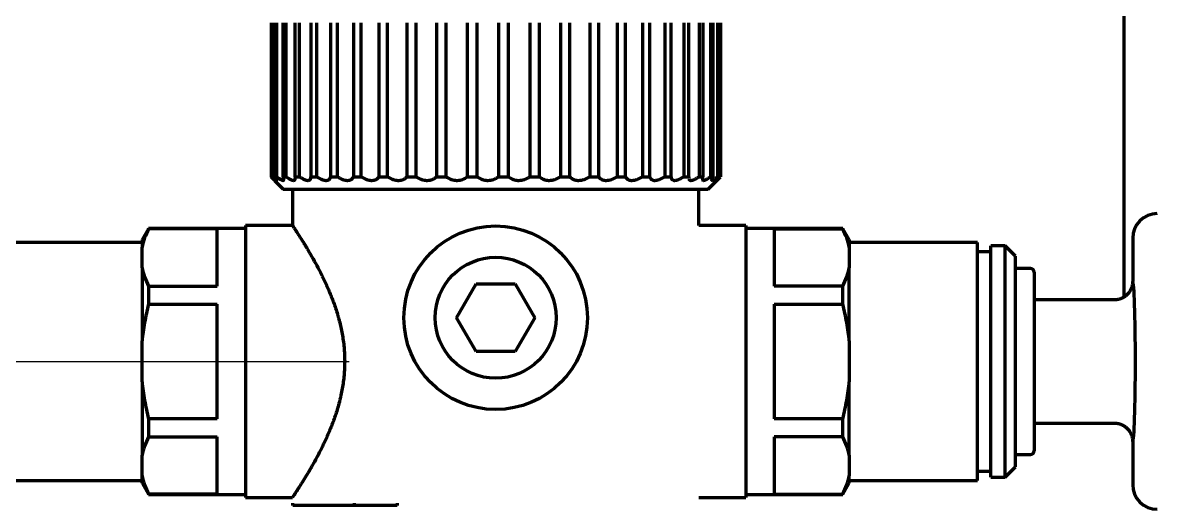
# Model space of a CAD drawing. Header units: inches. Extents: x -2898 to 7248, y 606 to 5598.
# Drawn here: x 6953.4 to 7045.5, y 2321.8 to 2361.3 of the extents above; entities that cross this region are included whole.
import ezdxf

# ---------------------------------------------------------------- set-up
doc = ezdxf.new("R2010")
doc.units = ezdxf.units.IN

# ---------------------------------------------------------------- blocks, each defined once
blk = doc.blocks.new('A$C773D0E90')
at = {"color": 4}
blk.add_line((-50, 0), (50, 0), dxfattribs=at)

msp = doc.modelspace()

# ---------------------------------------------------------------- linework, layer by layer
at = {"linetype": 'Continuous', "lineweight": 70}
for p, q in [((7042.771, 2339.076), (7042.771, 2410.043)), ((6973.542, 2361.343), (6973.542, 2348.843)), ((6973.598, 2348.843), (6973.598, 2361.343)), ((6973.84, 2361.343), (6973.84, 2348.843)), ((6974.007, 2348.843), (6974.007, 2361.343)), ((6974.488, 2361.343), (6974.488, 2348.843)), ((6974.763, 2348.843), (6974.763, 2361.343)), ((6975.472, 2361.343), (6975.472, 2348.843)), ((6975.85, 2348.843), (6975.85, 2361.343)), ((6976.773, 2361.343), (6976.773, 2348.843)), ((6977.246, 2348.843), (6977.246, 2361.343)), ((6978.367, 2361.343), (6978.367, 2348.843)), ((6978.925, 2348.843), (6978.925, 2361.343)), ((6980.221, 2361.343), (6980.221, 2348.843)), ((6980.855, 2348.843), (6980.855, 2361.343)), ((6982.3, 2361.343), (6982.3, 2348.843)), ((6982.996, 2348.843), (6982.996, 2361.343)), ((6984.563, 2361.343), (6984.563, 2348.843)), ((6985.309, 2348.843), (6985.309, 2361.343)), ((6986.966, 2361.343), (6986.966, 2348.843)), ((6987.747, 2348.843), (6987.747, 2361.343)), ((6989.464, 2361.343), (6989.464, 2348.843)), ((6990.264, 2348.843), (6990.264, 2361.343)), ((6992.006, 2361.343), (6992.006, 2348.843)), ((6992.809, 2348.843), (6992.809, 2361.343)), ((6994.543, 2361.343), (6994.543, 2348.843)), ((6995.335, 2348.843), (6995.335, 2361.343)), ((6997.026, 2361.343), (6997.026, 2348.843)), ((6997.791, 2348.843), (6997.791, 2361.343)), ((6999.408, 2361.343), (6999.408, 2348.843)), ((7000.131, 2348.843), (7000.131, 2361.343)), ((7001.64, 2361.343), (7001.64, 2348.843)), ((7002.307, 2348.843), (7002.307, 2361.343)), ((7003.68, 2361.343), (7003.68, 2348.843)), ((7004.278, 2348.843), (7004.278, 2361.343)), ((7005.489, 2361.343), (7005.489, 2348.843)), ((7006.006, 2348.843), (7006.006, 2361.343)), ((7007.031, 2361.343), (7007.031, 2348.843)), ((7007.457, 2348.843), (7007.457, 2361.343)), ((7008.275, 2361.343), (7008.275, 2348.843)), ((7008.602, 2348.843), (7008.602, 2361.343)), ((7009.199, 2361.343), (7009.199, 2348.843)), ((7009.42, 2348.843), (7009.42, 2361.343)), ((7009.783, 2361.343), (7009.783, 2348.843)), ((7009.895, 2348.843), (7009.895, 2361.343)), ((7010.016, 2361.343), (7010.016, 2348.843)), ((7010.021, 2348.843), (7010.021, 2361.343)), ((6973.542, 2348.843), (6973.598, 2348.843)), ((6973.821, 2348.543), (6974.521, 2347.843)), ((6973.84, 2348.843), (6974.007, 2348.843)), ((6974.488, 2348.843), (6974.763, 2348.843)), ((6975.472, 2348.843), (6975.85, 2348.843)), ((6976.773, 2348.843), (6977.246, 2348.843)), ((6978.367, 2348.843), (6978.925, 2348.843)), ((6980.221, 2348.843), (6980.855, 2348.843)), ((6982.3, 2348.843), (6982.996, 2348.843)), ((6984.563, 2348.843), (6985.309, 2348.843)), ((6986.966, 2348.843), (6987.747, 2348.843)), ((6989.464, 2348.843), (6990.264, 2348.843)), ((6992.006, 2348.843), (6992.809, 2348.843)), ((6994.543, 2348.843), (6995.335, 2348.843)), ((6997.026, 2348.843), (6997.791, 2348.843)), ((6999.408, 2348.843), (7000.131, 2348.843)), ((7001.64, 2348.843), (7002.307, 2348.843)), ((7003.68, 2348.843), (7004.278, 2348.843)), ((7005.489, 2348.843), (7006.006, 2348.843)), ((7007.031, 2348.843), (7007.457, 2348.843)), ((7007.457, 2348.843), (7007.444, 2348.735)), ((7008.275, 2348.843), (7008.602, 2348.843)), ((7009.021, 2347.843), (7010.021, 2348.843)), ((7009.199, 2348.843), (7009.42, 2348.843)), ((7009.783, 2348.843), (7009.895, 2348.843)), ((7010.021, 2348.843), (7010.016, 2348.843)), ((6974.521, 2347.843), (7009.021, 2347.843)), ((6975.271, 2347.843), (6975.271, 2344.893)), ((7008.271, 2344.893), (7008.271, 2347.843)), ((6963.595, 2344.643), (6963.071, 2343.734)), ((6963.595, 2344.61), (6963.595, 2344.643)), ((6971.471, 2344.643), (6963.595, 2344.643)), ((6969.171, 2344.61), (6963.595, 2344.61)), ((6969.171, 2339.964), (6969.171, 2344.61)), ((6971.471, 2344.893), (6971.471, 2333.843)), ((6975.271, 2344.893), (6971.471, 2344.893)), ((7012.071, 2344.893), (7008.271, 2344.893)), ((7012.071, 2344.893), (7012.071, 2322.793)), ((7019.946, 2344.643), (7012.071, 2344.643)), ((7014.371, 2344.61), (7014.371, 2339.964)), ((7014.371, 2344.61), (7019.946, 2344.61)), ((7020.471, 2343.734), (7019.946, 2344.643)), ((7019.946, 2344.643), (7019.946, 2344.61)), ((6963.071, 2343.734), (6963.071, 2343.12)), ((7020.471, 2343.734), (7020.471, 2343.12)), ((7043.471, 2343.845), (7043.471, 2340.343)), ((6963.071, 2343.493), (6952.671, 2343.493)), ((6963.071, 2341.454), (6963.071, 2343.12)), ((7030.871, 2343.493), (7020.471, 2343.493)), ((7020.471, 2343.12), (7020.471, 2341.454)), ((7030.871, 2324.193), (7030.871, 2343.493)), ((7031.971, 2342.743), (7030.871, 2342.743)), ((7031.971, 2324.443), (7031.971, 2343.243)), ((7033.121, 2343.243), (7031.971, 2343.243)), ((7033.971, 2342.393), (7033.121, 2343.243)), ((7033.121, 2324.443), (7033.121, 2343.243)), ((7033.971, 2325.293), (7033.971, 2342.393)), ((6963.071, 2341.454), (6963.071, 2335.509)), ((7020.471, 2335.509), (7020.471, 2341.454)), ((7035.171, 2341.393), (7033.971, 2341.393)), ((7035.471, 2341.093), (7035.471, 2326.593)), ((6963.595, 2339.964), (6969.171, 2339.964)), ((6963.595, 2339.964), (6963.595, 2338.488)), ((6988.595, 2337.393), (6990.183, 2340.143)), ((6990.183, 2340.143), (6993.358, 2340.143)), ((6993.358, 2340.143), (6994.946, 2337.393)), ((7019.946, 2339.964), (7014.371, 2339.964)), ((7019.946, 2338.488), (7019.946, 2339.964)), ((6963.595, 2338.488), (6969.171, 2338.488)), ((6969.171, 2329.198), (6969.171, 2338.488)), ((7014.371, 2338.488), (7014.371, 2329.198)), ((7014.371, 2338.488), (7019.946, 2338.488)), ((7041.97, 2338.843), (7035.471, 2338.843)), ((6990.183, 2334.643), (6988.595, 2337.393)), ((6994.946, 2337.393), (6993.358, 2334.643)), ((6963.071, 2332.178), (6963.071, 2335.509)), ((7020.471, 2335.509), (7020.471, 2332.178)), ((6993.358, 2334.643), (6990.183, 2334.643)), ((6971.471, 2333.843), (6971.471, 2322.793)), ((6963.071, 2332.178), (6963.071, 2326.232)), ((7020.471, 2326.232), (7020.471, 2332.178)), ((6969.171, 2329.198), (6963.595, 2329.198)), ((6963.595, 2329.198), (6963.595, 2327.722)), ((7019.946, 2329.198), (7014.371, 2329.198)), ((7019.946, 2327.722), (7019.946, 2329.198)), ((7035.471, 2328.843), (7041.97, 2328.843)), ((6963.595, 2327.722), (6969.171, 2327.722)), ((6969.171, 2323.077), (6969.171, 2327.722)), ((7014.371, 2327.722), (7014.371, 2323.077)), ((7019.946, 2327.722), (7014.371, 2327.722)), ((7043.471, 2327.343), (7043.471, 2323.842)), ((6963.071, 2324.567), (6963.071, 2326.232)), ((7020.471, 2326.232), (7020.471, 2324.567)), ((7033.971, 2326.293), (7035.171, 2326.293)), ((7033.121, 2324.443), (7033.971, 2325.293)), ((6963.071, 2323.952), (6963.071, 2324.567)), ((7020.471, 2323.952), (7020.471, 2324.567)), ((7030.871, 2324.943), (7031.971, 2324.943)), ((7031.971, 2324.443), (7033.121, 2324.443)), ((6952.671, 2324.193), (6963.071, 2324.193)), ((6963.071, 2323.952), (6963.595, 2323.043)), ((7019.946, 2323.043), (7020.471, 2323.952)), ((7020.471, 2324.193), (7030.871, 2324.193)), ((6969.171, 2323.077), (6963.595, 2323.077)), ((6963.595, 2323.077), (6963.595, 2323.043)), ((6963.595, 2323.043), (6971.471, 2323.043)), ((6971.471, 2322.793), (6975.271, 2322.793)), ((7008.271, 2322.793), (7012.071, 2322.793)), ((7012.071, 2323.043), (7019.946, 2323.043)), ((7014.371, 2323.077), (7019.946, 2323.077)), ((7019.946, 2323.043), (7019.946, 2323.077)), ((6975.301, 2322.143), (6975.301, 2322.343)), ((6980.301, 2322.143), (6975.301, 2322.143)), ((6980.301, 2322.343), (6980.301, 2322.143)), ((6983.765, 2322.143), (6980.301, 2322.143)), ((6983.765, 2322.343), (6983.765, 2322.143))]:
    msp.add_line(p, q, dxfattribs=at)
for radius in [7.45, 4.91]:
    msp.add_circle((6991.771, 2337.393), radius, dxfattribs=at)
for centre, start, end in [((7035.171, 2341.093), 0, 90), ((7035.171, 2326.593), 270, 0)]:
    msp.add_arc(centre, 0.3, start, end, dxfattribs=at)
for centre, major_axis, ratio, start_param, end_param in [((7045.472, 2343.842), (-1.416, 1.416), 0.998783, 5.498396, 7.067974), ((7043.469, 2333.843), (0, 6.5), 0.034921, 3.149644, 6.275135), ((7045.472, 2323.845), (-1.416, -1.416), 0.998783, 5.498396, 7.067974)]:
    msp.add_ellipse(centre, major_axis=major_axis, ratio=ratio, start_param=start_param, end_param=end_param, dxfattribs=at)
for points, knots in [([(6973.821, 2348.543), (6973.821, 2348.543), (6973.814, 2348.551), (6973.794, 2348.572), (6973.786, 2348.581), (6973.772, 2348.596), (6973.766, 2348.602), (6973.755, 2348.614), (6973.749, 2348.62), (6973.718, 2348.654), (6973.689, 2348.686), (6973.646, 2348.731), (6973.637, 2348.741), (6973.619, 2348.76), (6973.592, 2348.79), (6973.562, 2348.821), (6973.542, 2348.843)], [0, 0, 0, 0, 0.249367, 0.249367, 0.374472, 0.374472, 0.437025, 0.437025, 0.499578, 0.499578, 0.749789, 0.749789, 0.812342, 0.812342, 0.874894, 1, 1, 1, 1]), ([(6973.598, 2348.843), (6973.646, 2348.8), (6973.692, 2348.759), (6973.756, 2348.705), (6973.776, 2348.688), (6973.806, 2348.664), (6973.815, 2348.656), (6973.834, 2348.641), (6973.843, 2348.634), (6973.887, 2348.601), (6973.917, 2348.58), (6973.953, 2348.558), (6973.964, 2348.553), (6973.977, 2348.547), (6973.982, 2348.546), (6973.989, 2348.544), (6973.992, 2348.543), (6974.007, 2348.543), (6974.011, 2348.55), (6974.009, 2348.568), (6974.008, 2348.572), (6974.006, 2348.581), (6974.001, 2348.596), (6973.992, 2348.614), (6973.978, 2348.64), (6973.969, 2348.655), (6973.949, 2348.687), (6973.938, 2348.705), (6973.902, 2348.759), (6973.873, 2348.8), (6973.84, 2348.843)], [0, 0, 0, 0, 0.125, 0.125, 0.1875, 0.1875, 0.21875, 0.21875, 0.25, 0.25, 0.375, 0.375, 0.4375, 0.4375, 0.46875, 0.46875, 0.5, 0.5, 0.625, 0.625, 0.65625, 0.65625, 0.6875, 0.75, 0.75, 0.8125, 0.8125, 0.875, 0.875, 1, 1, 1, 1]), ([(6974.007, 2348.843), (6974.063, 2348.8), (6974.116, 2348.759), (6974.192, 2348.705), (6974.216, 2348.688), (6974.252, 2348.664), (6974.264, 2348.656), (6974.287, 2348.641), (6974.299, 2348.634), (6974.354, 2348.601), (6974.394, 2348.58), (6974.446, 2348.558), (6974.462, 2348.553), (6974.484, 2348.547), (6974.491, 2348.546), (6974.504, 2348.544), (6974.51, 2348.543), (6974.538, 2348.543), (6974.554, 2348.55), (6974.566, 2348.568), (6974.568, 2348.572), (6974.571, 2348.581), (6974.575, 2348.596), (6974.574, 2348.614), (6974.571, 2348.64), (6974.568, 2348.655), (6974.559, 2348.687), (6974.553, 2348.705), (6974.531, 2348.759), (6974.512, 2348.8), (6974.488, 2348.843)], [0, 0, 0, 0, 0.125, 0.125, 0.1875, 0.1875, 0.21875, 0.21875, 0.25, 0.25, 0.375, 0.375, 0.4375, 0.4375, 0.46875, 0.46875, 0.5, 0.5, 0.625, 0.625, 0.65625, 0.65625, 0.6875, 0.75, 0.75, 0.8125, 0.8125, 0.875, 0.875, 1, 1, 1, 1]), ([(6974.763, 2348.843), (6974.824, 2348.8), (6974.883, 2348.759), (6974.969, 2348.705), (6974.998, 2348.688), (6975.04, 2348.664), (6975.053, 2348.656), (6975.081, 2348.641), (6975.094, 2348.634), (6975.16, 2348.601), (6975.209, 2348.58), (6975.276, 2348.558), (6975.297, 2348.553), (6975.327, 2348.547), (6975.336, 2348.546), (6975.355, 2348.544), (6975.364, 2348.543), (6975.406, 2348.543), (6975.433, 2348.55), (6975.459, 2348.568), (6975.463, 2348.572), (6975.472, 2348.581), (6975.484, 2348.596), (6975.492, 2348.614), (6975.499, 2348.64), (6975.501, 2348.655), (6975.503, 2348.687), (6975.502, 2348.705), (6975.496, 2348.759), (6975.486, 2348.8), (6975.472, 2348.843)], [0, 0, 0, 0, 0.125, 0.125, 0.1875, 0.1875, 0.21875, 0.21875, 0.25, 0.25, 0.375, 0.375, 0.4375, 0.4375, 0.46875, 0.46875, 0.5, 0.5, 0.625, 0.625, 0.65625, 0.65625, 0.6875, 0.75, 0.75, 0.8125, 0.8125, 0.875, 0.875, 1, 1, 1, 1]), ([(6975.85, 2348.843), (6975.915, 2348.8), (6975.979, 2348.759), (6976.074, 2348.705), (6976.106, 2348.688), (6976.153, 2348.664), (6976.168, 2348.656), (6976.199, 2348.641), (6976.214, 2348.634), (6976.29, 2348.601), (6976.347, 2348.58), (6976.427, 2348.558), (6976.453, 2348.553), (6976.49, 2348.547), (6976.502, 2348.546), (6976.525, 2348.544), (6976.537, 2348.543), (6976.591, 2348.543), (6976.629, 2348.55), (6976.668, 2348.568), (6976.676, 2348.572), (6976.69, 2348.581), (6976.71, 2348.596), (6976.726, 2348.614), (6976.744, 2348.64), (6976.751, 2348.655), (6976.763, 2348.687), (6976.768, 2348.705), (6976.777, 2348.759), (6976.778, 2348.8), (6976.773, 2348.843)], [0, 0, 0, 0, 0.125, 0.125, 0.1875, 0.1875, 0.21875, 0.21875, 0.25, 0.25, 0.375, 0.375, 0.4375, 0.4375, 0.46875, 0.46875, 0.5, 0.5, 0.625, 0.625, 0.65625, 0.65625, 0.6875, 0.75, 0.75, 0.8125, 0.8125, 0.875, 0.875, 1, 1, 1, 1]), ([(6977.246, 2348.843), (6977.314, 2348.8), (6977.383, 2348.759), (6977.485, 2348.705), (6977.519, 2348.688), (6977.57, 2348.664), (6977.587, 2348.656), (6977.62, 2348.641), (6977.637, 2348.634), (6977.72, 2348.601), (6977.785, 2348.58), (6977.876, 2348.558), (6977.906, 2348.553), (6977.95, 2348.547), (6977.965, 2348.546), (6977.992, 2348.544), (6978.006, 2348.543), (6978.072, 2348.543), (6978.12, 2348.55), (6978.172, 2348.568), (6978.182, 2348.572), (6978.201, 2348.581), (6978.229, 2348.596), (6978.252, 2348.614), (6978.281, 2348.64), (6978.294, 2348.655), (6978.316, 2348.687), (6978.326, 2348.705), (6978.35, 2348.759), (6978.361, 2348.8), (6978.367, 2348.843)], [0, 0, 0, 0, 0.125, 0.125, 0.1875, 0.1875, 0.21875, 0.21875, 0.25, 0.25, 0.375, 0.375, 0.4375, 0.4375, 0.46875, 0.46875, 0.5, 0.5, 0.625, 0.625, 0.65625, 0.65625, 0.6875, 0.75, 0.75, 0.8125, 0.8125, 0.875, 0.875, 1, 1, 1, 1]), ([(6978.925, 2348.843), (6978.995, 2348.8), (6979.066, 2348.759), (6979.173, 2348.705), (6979.209, 2348.688), (6979.263, 2348.664), (6979.281, 2348.656), (6979.317, 2348.641), (6979.335, 2348.634), (6979.425, 2348.601), (6979.495, 2348.58), (6979.597, 2348.558), (6979.63, 2348.553), (6979.68, 2348.547), (6979.696, 2348.546), (6979.728, 2348.544), (6979.743, 2348.543), (6979.82, 2348.543), (6979.876, 2348.55), (6979.94, 2348.568), (6979.952, 2348.572), (6979.976, 2348.581), (6980.011, 2348.596), (6980.042, 2348.614), (6980.081, 2348.64), (6980.099, 2348.655), (6980.131, 2348.687), (6980.146, 2348.705), (6980.185, 2348.759), (6980.205, 2348.8), (6980.221, 2348.843)], [0, 0, 0, 0, 0.125, 0.125, 0.1875, 0.1875, 0.21875, 0.21875, 0.25, 0.25, 0.375, 0.375, 0.4375, 0.4375, 0.46875, 0.46875, 0.5, 0.5, 0.625, 0.625, 0.65625, 0.65625, 0.6875, 0.75, 0.75, 0.8125, 0.8125, 0.875, 0.875, 1, 1, 1, 1]), ([(6980.855, 2348.843), (6980.925, 2348.8), (6980.997, 2348.759), (6981.107, 2348.705), (6981.144, 2348.688), (6981.2, 2348.664), (6981.219, 2348.656), (6981.256, 2348.641), (6981.275, 2348.634), (6981.369, 2348.601), (6981.444, 2348.58), (6981.554, 2348.558), (6981.59, 2348.553), (6981.644, 2348.547), (6981.662, 2348.546), (6981.698, 2348.544), (6981.715, 2348.543), (6981.8, 2348.543), (6981.864, 2348.55), (6981.939, 2348.568), (6981.953, 2348.572), (6981.981, 2348.581), (6982.023, 2348.596), (6982.061, 2348.614), (6982.108, 2348.64), (6982.13, 2348.655), (6982.172, 2348.687), (6982.192, 2348.705), (6982.245, 2348.759), (6982.275, 2348.8), (6982.3, 2348.843)], [0, 0, 0, 0, 0.125, 0.125, 0.1875, 0.1875, 0.21875, 0.21875, 0.25, 0.25, 0.375, 0.375, 0.4375, 0.4375, 0.46875, 0.46875, 0.5, 0.5, 0.625, 0.625, 0.65625, 0.65625, 0.6875, 0.75, 0.75, 0.8125, 0.8125, 0.875, 0.875, 1, 1, 1, 1]), ([(6982.996, 2348.843), (6983.066, 2348.8), (6983.137, 2348.759), (6983.248, 2348.705), (6983.285, 2348.688), (6983.342, 2348.664), (6983.362, 2348.656), (6983.4, 2348.641), (6983.42, 2348.634), (6983.516, 2348.601), (6983.594, 2348.58), (6983.71, 2348.558), (6983.748, 2348.553), (6983.806, 2348.547), (6983.826, 2348.546), (6983.863, 2348.544), (6983.882, 2348.543), (6983.975, 2348.543), (6984.045, 2348.55), (6984.128, 2348.568), (6984.145, 2348.572), (6984.177, 2348.581), (6984.224, 2348.596), (6984.268, 2348.614), (6984.323, 2348.64), (6984.35, 2348.655), (6984.4, 2348.687), (6984.424, 2348.705), (6984.491, 2348.759), (6984.529, 2348.8), (6984.563, 2348.843)], [0, 0, 0, 0, 0.125, 0.125, 0.1875, 0.1875, 0.21875, 0.21875, 0.25, 0.25, 0.375, 0.375, 0.4375, 0.4375, 0.46875, 0.46875, 0.5, 0.5, 0.625, 0.625, 0.65625, 0.65625, 0.6875, 0.75, 0.75, 0.8125, 0.8125, 0.875, 0.875, 1, 1, 1, 1]), ([(6985.309, 2348.843), (6985.376, 2348.8), (6985.446, 2348.759), (6985.555, 2348.705), (6985.592, 2348.688), (6985.649, 2348.664), (6985.668, 2348.656), (6985.707, 2348.641), (6985.727, 2348.634), (6985.824, 2348.601), (6985.903, 2348.58), (6986.023, 2348.558), (6986.063, 2348.553), (6986.123, 2348.547), (6986.143, 2348.546), (6986.183, 2348.544), (6986.203, 2348.543), (6986.301, 2348.543), (6986.376, 2348.55), (6986.467, 2348.568), (6986.485, 2348.572), (6986.52, 2348.581), (6986.572, 2348.596), (6986.621, 2348.614), (6986.684, 2348.64), (6986.714, 2348.655), (6986.772, 2348.687), (6986.799, 2348.705), (6986.878, 2348.759), (6986.924, 2348.8), (6986.966, 2348.843)], [0, 0, 0, 0, 0.125, 0.125, 0.1875, 0.1875, 0.21875, 0.21875, 0.25, 0.25, 0.375, 0.375, 0.4375, 0.4375, 0.46875, 0.46875, 0.5, 0.5, 0.625, 0.625, 0.65625, 0.65625, 0.6875, 0.75, 0.75, 0.8125, 0.8125, 0.875, 0.875, 1, 1, 1, 1]), ([(6987.747, 2348.843), (6987.811, 2348.8), (6987.877, 2348.759), (6987.983, 2348.705), (6988.019, 2348.688), (6988.075, 2348.664), (6988.094, 2348.656), (6988.132, 2348.641), (6988.151, 2348.634), (6988.248, 2348.601), (6988.326, 2348.58), (6988.447, 2348.558), (6988.488, 2348.553), (6988.55, 2348.547), (6988.571, 2348.546), (6988.612, 2348.544), (6988.632, 2348.543), (6988.733, 2348.543), (6988.812, 2348.55), (6988.909, 2348.568), (6988.928, 2348.572), (6988.966, 2348.581), (6989.021, 2348.596), (6989.074, 2348.614), (6989.143, 2348.64), (6989.176, 2348.655), (6989.241, 2348.687), (6989.272, 2348.705), (6989.36, 2348.759), (6989.414, 2348.8), (6989.464, 2348.843)], [0, 0, 0, 0, 0.125, 0.125, 0.1875, 0.1875, 0.21875, 0.21875, 0.25, 0.25, 0.375, 0.375, 0.4375, 0.4375, 0.46875, 0.46875, 0.5, 0.5, 0.625, 0.625, 0.65625, 0.65625, 0.6875, 0.75, 0.75, 0.8125, 0.8125, 0.875, 0.875, 1, 1, 1, 1]), ([(6990.264, 2348.843), (6990.322, 2348.8), (6990.385, 2348.759), (6990.485, 2348.705), (6990.519, 2348.688), (6990.573, 2348.664), (6990.591, 2348.656), (6990.627, 2348.641), (6990.646, 2348.634), (6990.74, 2348.601), (6990.817, 2348.58), (6990.937, 2348.558), (6990.977, 2348.553), (6991.04, 2348.547), (6991.06, 2348.546), (6991.102, 2348.544), (6991.122, 2348.543), (6991.225, 2348.543), (6991.306, 2348.55), (6991.407, 2348.568), (6991.427, 2348.572), (6991.466, 2348.581), (6991.524, 2348.596), (6991.58, 2348.614), (6991.654, 2348.64), (6991.689, 2348.655), (6991.759, 2348.687), (6991.792, 2348.705), (6991.889, 2348.759), (6991.949, 2348.8), (6992.006, 2348.843)], [0, 0, 0, 0, 0.125, 0.125, 0.1875, 0.1875, 0.21875, 0.21875, 0.25, 0.25, 0.375, 0.375, 0.4375, 0.4375, 0.46875, 0.46875, 0.5, 0.5, 0.625, 0.625, 0.65625, 0.65625, 0.6875, 0.75, 0.75, 0.8125, 0.8125, 0.875, 0.875, 1, 1, 1, 1]), ([(6992.809, 2348.843), (6992.862, 2348.8), (6992.919, 2348.759), (6993.012, 2348.705), (6993.044, 2348.688), (6993.094, 2348.664), (6993.111, 2348.656), (6993.145, 2348.641), (6993.163, 2348.634), (6993.252, 2348.601), (6993.326, 2348.58), (6993.442, 2348.558), (6993.482, 2348.553), (6993.543, 2348.547), (6993.564, 2348.546), (6993.605, 2348.544), (6993.625, 2348.543), (6993.727, 2348.543), (6993.809, 2348.55), (6993.911, 2348.568), (6993.932, 2348.572), (6993.972, 2348.581), (6994.032, 2348.596), (6994.09, 2348.614), (6994.166, 2348.64), (6994.204, 2348.655), (6994.277, 2348.687), (6994.313, 2348.705), (6994.416, 2348.759), (6994.481, 2348.8), (6994.543, 2348.843)], [0, 0, 0, 0, 0.125, 0.125, 0.1875, 0.1875, 0.21875, 0.21875, 0.25, 0.25, 0.375, 0.375, 0.4375, 0.4375, 0.46875, 0.46875, 0.5, 0.5, 0.625, 0.625, 0.65625, 0.65625, 0.6875, 0.75, 0.75, 0.8125, 0.8125, 0.875, 0.875, 1, 1, 1, 1]), ([(6995.335, 2348.843), (6995.381, 2348.8), (6995.431, 2348.759), (6995.514, 2348.705), (6995.543, 2348.688), (6995.589, 2348.664), (6995.605, 2348.656), (6995.636, 2348.641), (6995.653, 2348.634), (6995.735, 2348.601), (6995.805, 2348.58), (6995.916, 2348.558), (6995.954, 2348.553), (6996.012, 2348.547), (6996.032, 2348.546), (6996.072, 2348.544), (6996.092, 2348.543), (6996.192, 2348.543), (6996.272, 2348.55), (6996.374, 2348.568), (6996.395, 2348.572), (6996.435, 2348.581), (6996.496, 2348.596), (6996.555, 2348.614), (6996.632, 2348.64), (6996.671, 2348.655), (6996.747, 2348.687), (6996.784, 2348.705), (6996.892, 2348.759), (6996.961, 2348.8), (6997.026, 2348.843)], [0, 0, 0, 0, 0.125, 0.125, 0.1875, 0.1875, 0.21875, 0.21875, 0.25, 0.25, 0.375, 0.375, 0.4375, 0.4375, 0.46875, 0.46875, 0.5, 0.5, 0.625, 0.625, 0.65625, 0.65625, 0.6875, 0.75, 0.75, 0.8125, 0.8125, 0.875, 0.875, 1, 1, 1, 1]), ([(6997.791, 2348.843), (6997.829, 2348.8), (6997.872, 2348.759), (6997.944, 2348.705), (6997.97, 2348.688), (6998.01, 2348.664), (6998.024, 2348.656), (6998.052, 2348.641), (6998.067, 2348.634), (6998.141, 2348.601), (6998.205, 2348.58), (6998.308, 2348.558), (6998.344, 2348.553), (6998.399, 2348.547), (6998.418, 2348.546), (6998.456, 2348.544), (6998.475, 2348.543), (6998.57, 2348.543), (6998.648, 2348.55), (6998.748, 2348.568), (6998.768, 2348.572), (6998.808, 2348.581), (6998.867, 2348.596), (6998.926, 2348.614), (6999.004, 2348.64), (6999.043, 2348.655), (6999.119, 2348.687), (6999.157, 2348.705), (6999.268, 2348.759), (6999.339, 2348.8), (6999.408, 2348.843)], [0, 0, 0, 0, 0.125, 0.125, 0.1875, 0.1875, 0.21875, 0.21875, 0.25, 0.25, 0.375, 0.375, 0.4375, 0.4375, 0.46875, 0.46875, 0.5, 0.5, 0.625, 0.625, 0.65625, 0.65625, 0.6875, 0.75, 0.75, 0.8125, 0.8125, 0.875, 0.875, 1, 1, 1, 1]), ([(7000.131, 2348.843), (7000.16, 2348.8), (7000.194, 2348.759), (7000.254, 2348.705), (7000.275, 2348.688), (7000.31, 2348.664), (7000.321, 2348.656), (7000.346, 2348.641), (7000.359, 2348.634), (7000.423, 2348.601), (7000.48, 2348.58), (7000.573, 2348.558), (7000.606, 2348.553), (7000.657, 2348.547), (7000.674, 2348.546), (7000.709, 2348.544), (7000.727, 2348.543), (7000.816, 2348.543), (7000.89, 2348.55), (7000.985, 2348.568), (7001.005, 2348.572), (7001.043, 2348.581), (7001.101, 2348.596), (7001.158, 2348.614), (7001.235, 2348.64), (7001.273, 2348.655), (7001.349, 2348.687), (7001.387, 2348.705), (7001.498, 2348.759), (7001.57, 2348.8), (7001.64, 2348.843)], [0, 0, 0, 0, 0.125, 0.125, 0.1875, 0.1875, 0.21875, 0.21875, 0.25, 0.25, 0.375, 0.375, 0.4375, 0.4375, 0.46875, 0.46875, 0.5, 0.5, 0.625, 0.625, 0.65625, 0.65625, 0.6875, 0.75, 0.75, 0.8125, 0.8125, 0.875, 0.875, 1, 1, 1, 1]), ([(7002.307, 2348.843), (7002.327, 2348.8), (7002.352, 2348.759), (7002.398, 2348.705), (7002.415, 2348.688), (7002.443, 2348.664), (7002.453, 2348.656), (7002.473, 2348.641), (7002.483, 2348.634), (7002.537, 2348.601), (7002.585, 2348.58), (7002.667, 2348.558), (7002.696, 2348.553), (7002.742, 2348.547), (7002.757, 2348.546), (7002.789, 2348.544), (7002.805, 2348.543), (7002.885, 2348.543), (7002.954, 2348.55), (7003.044, 2348.568), (7003.062, 2348.572), (7003.098, 2348.581), (7003.153, 2348.596), (7003.208, 2348.614), (7003.281, 2348.64), (7003.318, 2348.655), (7003.392, 2348.687), (7003.429, 2348.705), (7003.538, 2348.759), (7003.61, 2348.8), (7003.68, 2348.843)], [0, 0, 0, 0, 0.125, 0.125, 0.1875, 0.1875, 0.21875, 0.21875, 0.25, 0.25, 0.375, 0.375, 0.4375, 0.4375, 0.46875, 0.46875, 0.5, 0.5, 0.625, 0.625, 0.65625, 0.65625, 0.6875, 0.75, 0.75, 0.8125, 0.8125, 0.875, 0.875, 1, 1, 1, 1]), ([(7004.278, 2348.843), (7004.289, 2348.8), (7004.304, 2348.759), (7004.336, 2348.705), (7004.348, 2348.688), (7004.369, 2348.664), (7004.376, 2348.656), (7004.391, 2348.641), (7004.399, 2348.634), (7004.441, 2348.601), (7004.48, 2348.58), (7004.549, 2348.558), (7004.573, 2348.553), (7004.613, 2348.547), (7004.626, 2348.546), (7004.654, 2348.544), (7004.668, 2348.543), (7004.739, 2348.543), (7004.8, 2348.55), (7004.882, 2348.568), (7004.899, 2348.572), (7004.933, 2348.581), (7004.983, 2348.596), (7005.034, 2348.614), (7005.104, 2348.64), (7005.139, 2348.655), (7005.209, 2348.687), (7005.244, 2348.705), (7005.35, 2348.759), (7005.42, 2348.8), (7005.489, 2348.843)], [0, 0, 0, 0, 0.125, 0.125, 0.1875, 0.1875, 0.21875, 0.21875, 0.25, 0.25, 0.375, 0.375, 0.4375, 0.4375, 0.46875, 0.46875, 0.5, 0.5, 0.625, 0.625, 0.65625, 0.65625, 0.6875, 0.75, 0.75, 0.8125, 0.8125, 0.875, 0.875, 1, 1, 1, 1]), ([(7006.006, 2348.843), (7006.007, 2348.8), (7006.012, 2348.759), (7006.029, 2348.705), (7006.036, 2348.688), (7006.049, 2348.664), (7006.054, 2348.656), (7006.064, 2348.641), (7006.069, 2348.634), (7006.099, 2348.601), (7006.128, 2348.58), (7006.182, 2348.558), (7006.202, 2348.553), (7006.234, 2348.547), (7006.245, 2348.546), (7006.268, 2348.544), (7006.28, 2348.543), (7006.34, 2348.543), (7006.393, 2348.55), (7006.466, 2348.568), (7006.481, 2348.572), (7006.511, 2348.581), (7006.556, 2348.596), (7006.603, 2348.614), (7006.667, 2348.64), (7006.699, 2348.655), (7006.765, 2348.687), (7006.798, 2348.705), (7006.897, 2348.759), (7006.964, 2348.8), (7007.031, 2348.843)], [0, 0, 0, 0, 0.125, 0.125, 0.1875, 0.1875, 0.21875, 0.21875, 0.25, 0.25, 0.375, 0.375, 0.4375, 0.4375, 0.46875, 0.46875, 0.5, 0.5, 0.625, 0.625, 0.65625, 0.65625, 0.6875, 0.75, 0.75, 0.8125, 0.8125, 0.875, 0.875, 1, 1, 1, 1]), ([(7007.456, 2348.648), (7007.459, 2348.641), (7007.461, 2348.634), (7007.477, 2348.601), (7007.496, 2348.58), (7007.535, 2348.558), (7007.549, 2348.553), (7007.574, 2348.547), (7007.582, 2348.546), (7007.6, 2348.544), (7007.609, 2348.543), (7007.657, 2348.543), (7007.702, 2348.55), (7007.764, 2348.568), (7007.776, 2348.572), (7007.802, 2348.581), (7007.842, 2348.596), (7007.883, 2348.614), (7007.94, 2348.64), (7007.969, 2348.655), (7008.028, 2348.687), (7008.058, 2348.705), (7008.15, 2348.759), (7008.212, 2348.8), (7008.275, 2348.843)], [0, 0, 0, 0, 0.037999, 0.037999, 0.198333, 0.198333, 0.278499, 0.278499, 0.318583, 0.318583, 0.358666, 0.358666, 0.519, 0.519, 0.559083, 0.559083, 0.599166, 0.679333, 0.679333, 0.7595, 0.7595, 0.839667, 0.839667, 1, 1, 1, 1]), ([(7008.602, 2348.843), (7008.584, 2348.8), (7008.569, 2348.759), (7008.555, 2348.705), (7008.552, 2348.688), (7008.549, 2348.664), (7008.548, 2348.656), (7008.548, 2348.641), (7008.548, 2348.634), (7008.55, 2348.601), (7008.558, 2348.58), (7008.58, 2348.558), (7008.589, 2348.553), (7008.606, 2348.547), (7008.612, 2348.546), (7008.624, 2348.544), (7008.631, 2348.543), (7008.666, 2348.543), (7008.7, 2348.55), (7008.75, 2348.568), (7008.76, 2348.572), (7008.782, 2348.581), (7008.814, 2348.596), (7008.849, 2348.614), (7008.898, 2348.64), (7008.923, 2348.655), (7008.976, 2348.687), (7009.002, 2348.705), (7009.084, 2348.759), (7009.14, 2348.8), (7009.199, 2348.843)], [0, 0, 0, 0, 0.125, 0.125, 0.1875, 0.1875, 0.21875, 0.21875, 0.25, 0.25, 0.375, 0.375, 0.4375, 0.4375, 0.46875, 0.46875, 0.5, 0.5, 0.625, 0.625, 0.65625, 0.65625, 0.6875, 0.75, 0.75, 0.8125, 0.8125, 0.875, 0.875, 1, 1, 1, 1]), ([(7009.42, 2348.843), (7009.392, 2348.8), (7009.368, 2348.759), (7009.339, 2348.705), (7009.33, 2348.688), (7009.32, 2348.664), (7009.316, 2348.656), (7009.31, 2348.641), (7009.308, 2348.634), (7009.297, 2348.601), (7009.294, 2348.58), (7009.299, 2348.558), (7009.302, 2348.553), (7009.31, 2348.547), (7009.313, 2348.546), (7009.32, 2348.544), (7009.324, 2348.543), (7009.345, 2348.543), (7009.369, 2348.55), (7009.406, 2348.568), (7009.414, 2348.572), (7009.43, 2348.581), (7009.455, 2348.596), (7009.483, 2348.614), (7009.523, 2348.64), (7009.544, 2348.655), (7009.588, 2348.687), (7009.611, 2348.705), (7009.681, 2348.759), (7009.731, 2348.8), (7009.783, 2348.843)], [0, 0, 0, 0, 0.125, 0.125, 0.1875, 0.1875, 0.21875, 0.21875, 0.25, 0.25, 0.375, 0.375, 0.4375, 0.4375, 0.46875, 0.46875, 0.5, 0.5, 0.625, 0.625, 0.65625, 0.65625, 0.6875, 0.75, 0.75, 0.8125, 0.8125, 0.875, 0.875, 1, 1, 1, 1]), ([(7009.895, 2348.843), (7009.858, 2348.8), (7009.825, 2348.759), (7009.781, 2348.705), (7009.767, 2348.688), (7009.749, 2348.664), (7009.743, 2348.656), (7009.732, 2348.641), (7009.726, 2348.634), (7009.702, 2348.601), (7009.688, 2348.58), (7009.676, 2348.558), (7009.674, 2348.553), (7009.673, 2348.547), (7009.673, 2348.546), (7009.674, 2348.544), (7009.675, 2348.543), (7009.683, 2348.543), (7009.695, 2348.55), (7009.718, 2348.568), (7009.724, 2348.572), (7009.735, 2348.581), (7009.752, 2348.596), (7009.772, 2348.614), (7009.802, 2348.64), (7009.819, 2348.655), (7009.853, 2348.687), (7009.872, 2348.705), (7009.929, 2348.759), (7009.971, 2348.8), (7010.016, 2348.843)], [0, 0, 0, 0, 0.125, 0.125, 0.1875, 0.1875, 0.21875, 0.21875, 0.25, 0.25, 0.375, 0.375, 0.4375, 0.4375, 0.46875, 0.46875, 0.5, 0.5, 0.625, 0.625, 0.65625, 0.65625, 0.6875, 0.75, 0.75, 0.8125, 0.8125, 0.875, 0.875, 1, 1, 1, 1]), ([(6963.595, 2344.61), (6963.474, 2344.364), (6963.367, 2344.118), (6963.19, 2343.621), (6963.12, 2343.371), (6963.071, 2343.12)], [0, 0, 0, 0, 0.5, 0.5, 1, 1, 1, 1]), ([(6975.271, 2344.893), (6975.271, 2344.893), (6975.284, 2344.874), (6975.334, 2344.798), (6975.372, 2344.742), (6975.445, 2344.631), (6975.473, 2344.589), (6975.518, 2344.52), (6975.542, 2344.484), (6975.568, 2344.445), (6975.585, 2344.418), (6975.594, 2344.405), (6975.675, 2344.28), (6975.757, 2344.154), (6975.938, 2343.87), (6976.037, 2343.713), (6976.197, 2343.456), (6976.252, 2343.366), (6976.338, 2343.226), (6976.381, 2343.155), (6976.425, 2343.081), (6976.455, 2343.032), (6976.47, 2343.007), (6976.605, 2342.781), (6976.729, 2342.568), (6976.985, 2342.12), (6977.116, 2341.884), (6977.382, 2341.389), (6977.517, 2341.13), (6977.685, 2340.79), (6977.719, 2340.721), (6977.786, 2340.583), (6977.887, 2340.374), (6977.986, 2340.159), (6978.181, 2339.724), (6978.309, 2339.426), (6978.552, 2338.809), (6978.669, 2338.491), (6978.833, 2337.998), (6978.886, 2337.831), (6978.961, 2337.576), (6978.986, 2337.491), (6979.022, 2337.361), (6979.034, 2337.318), (6979.058, 2337.231), (6979.069, 2337.187), (6979.171, 2336.794), (6979.25, 2336.44), (6979.379, 2335.72), (6979.43, 2335.354), (6979.473, 2334.889), (6979.481, 2334.796), (6979.494, 2334.609), (6979.499, 2334.515), (6979.513, 2334.231), (6979.517, 2334.042), (6979.517, 2333.663), (6979.513, 2333.475), (6979.496, 2333.101), (6979.484, 2332.915), (6979.433, 2332.362), (6979.384, 2331.997), (6979.288, 2331.457), (6979.253, 2331.278), (6979.195, 2331.012), (6979.174, 2330.923), (6979.132, 2330.746), (6979.11, 2330.658), (6978.997, 2330.221), (6978.896, 2329.881), (6978.679, 2329.222), (6978.562, 2328.902), (6978.378, 2328.435), (6978.315, 2328.281), (6978.219, 2328.054), (6978.186, 2327.979), (6978.121, 2327.83), (6978.089, 2327.756), (6977.924, 2327.39), (6977.791, 2327.109), (6977.523, 2326.57), (6977.389, 2326.311), (6977.123, 2325.815), (6976.991, 2325.577), (6976.846, 2325.322), (6976.83, 2325.294), (6976.798, 2325.238), (6976.75, 2325.155), (6976.64, 2324.966), (6976.549, 2324.811), (6976.37, 2324.513), (6976.257, 2324.328), (6976.045, 2323.986), (6975.946, 2323.829), (6975.81, 2323.615), (6975.766, 2323.548), (6975.704, 2323.452), (6975.684, 2323.421), (6975.655, 2323.376), (6975.646, 2323.361), (6975.627, 2323.332), (6975.544, 2323.205), (6975.475, 2323.1), (6975.375, 2322.95), (6975.337, 2322.892), (6975.285, 2322.815), (6975.271, 2322.794), (6975.271, 2322.793), (6975.271, 2322.793), (6975.271, 2322.793)], [0, 0, 0, 0, 0.031224, 0.031224, 0.062447, 0.062447, 0.078059, 0.078059, 0.085865, 0.089768, 0.089768, 0.093671, 0.093671, 0.124895, 0.124895, 0.156118, 0.156118, 0.17173, 0.17173, 0.179536, 0.183439, 0.183439, 0.187342, 0.187342, 0.218566, 0.218566, 0.249789, 0.249789, 0.281013, 0.281013, 0.288819, 0.288819, 0.296625, 0.312237, 0.312237, 0.34346, 0.34346, 0.374684, 0.374684, 0.390296, 0.390296, 0.398102, 0.398102, 0.402005, 0.402005, 0.405908, 0.405908, 0.437131, 0.437131, 0.468355, 0.468355, 0.476161, 0.476161, 0.483967, 0.483967, 0.499578, 0.499578, 0.51519, 0.51519, 0.530802, 0.530802, 0.562026, 0.562026, 0.577638, 0.577638, 0.585444, 0.585444, 0.593249, 0.593249, 0.624473, 0.624473, 0.655697, 0.655697, 0.671309, 0.671309, 0.679114, 0.679114, 0.68692, 0.68692, 0.718144, 0.718144, 0.749368, 0.749368, 0.780591, 0.780591, 0.784494, 0.784494, 0.788397, 0.796203, 0.811815, 0.811815, 0.843039, 0.843039, 0.874262, 0.874262, 0.889874, 0.889874, 0.89768, 0.89768, 0.901583, 0.901583, 0.905486, 0.93671, 0.93671, 0.967933, 0.967933, 0.999157, 0.999157, 1, 1, 1, 1]), ([(7020.471, 2343.12), (7020.422, 2343.371), (7020.352, 2343.621), (7020.175, 2344.118), (7020.068, 2344.364), (7019.946, 2344.61)], [0, 0, 0, 0, 0.5, 0.5, 1, 1, 1, 1]), ([(6963.071, 2341.454), (6963.12, 2341.203), (6963.19, 2340.953), (6963.367, 2340.456), (6963.474, 2340.21), (6963.595, 2339.964)], [0, 0, 0, 0, 0.5, 0.5, 1, 1, 1, 1]), ([(7019.946, 2339.964), (7020.068, 2340.21), (7020.175, 2340.456), (7020.352, 2340.953), (7020.422, 2341.203), (7020.471, 2341.454)], [0, 0, 0, 0, 0.5, 0.5, 1, 1, 1, 1]), ([(7043.471, 2340.343), (7043.471, 2340.244), (7043.461, 2340.147), (7043.432, 2340.003), (7043.421, 2339.955), (7043.399, 2339.885), (7043.391, 2339.861), (7043.375, 2339.815), (7043.366, 2339.792), (7043.319, 2339.678), (7043.273, 2339.592), (7043.205, 2339.49), (7043.191, 2339.47), (7043.161, 2339.43), (7043.146, 2339.411), (7043.099, 2339.354), (7043.066, 2339.317), (7042.962, 2339.214), (7042.887, 2339.151), (7042.784, 2339.083), (7042.763, 2339.07), (7042.721, 2339.044), (7042.699, 2339.032), (7042.634, 2338.997), (7042.546, 2338.956), (7042.454, 2338.923), (7042.384, 2338.901), (7042.36, 2338.895), (7042.312, 2338.883), (7042.288, 2338.877), (7042.215, 2338.863), (7042.166, 2338.855), (7042.093, 2338.848), (7042.056, 2338.845), (7042.019, 2338.844), (7042, 2338.844), (7041.994, 2338.843), (7041.982, 2338.843), (7041.976, 2338.843), (7041.97, 2338.843)], [0, 0, 0, 0, 0.125, 0.125, 0.1875, 0.1875, 0.21875, 0.21875, 0.25, 0.25, 0.375, 0.375, 0.40625, 0.40625, 0.4375, 0.4375, 0.5, 0.5, 0.625, 0.625, 0.65625, 0.65625, 0.6875, 0.6875, 0.75, 0.8125, 0.8125, 0.84375, 0.84375, 0.875, 0.875, 0.9375, 0.9375, 0.96875, 0.984375, 0.984375, 0.992187, 0.992187, 1, 1, 1, 1]), ([(6963.595, 2338.488), (6963.474, 2337.998), (6963.367, 2337.505), (6963.19, 2336.512), (6963.12, 2336.012), (6963.071, 2335.509)], [0, 0, 0, 0, 0.5, 0.5, 1, 1, 1, 1]), ([(7020.471, 2335.509), (7020.422, 2336.012), (7020.352, 2336.512), (7020.175, 2337.505), (7020.068, 2337.998), (7019.946, 2338.488)], [0, 0, 0, 0, 0.5, 0.5, 1, 1, 1, 1]), ([(6963.071, 2332.178), (6963.12, 2331.675), (6963.19, 2331.175), (6963.367, 2330.182), (6963.474, 2329.689), (6963.595, 2329.198)], [0, 0, 0, 0, 0.5, 0.5, 1, 1, 1, 1]), ([(7019.946, 2329.198), (7020.068, 2329.689), (7020.175, 2330.182), (7020.352, 2331.175), (7020.422, 2331.675), (7020.471, 2332.178)], [0, 0, 0, 0, 0.5, 0.5, 1, 1, 1, 1]), ([(7041.97, 2328.843), (7041.976, 2328.843), (7041.982, 2328.843), (7041.994, 2328.843), (7042, 2328.843), (7042.019, 2328.843), (7042.056, 2328.841), (7042.093, 2328.838), (7042.166, 2328.831), (7042.215, 2328.824), (7042.288, 2328.809), (7042.312, 2328.804), (7042.36, 2328.792), (7042.384, 2328.785), (7042.454, 2328.764), (7042.546, 2328.731), (7042.634, 2328.689), (7042.699, 2328.654), (7042.721, 2328.642), (7042.763, 2328.617), (7042.784, 2328.604), (7042.887, 2328.535), (7042.962, 2328.473), (7043.066, 2328.369), (7043.099, 2328.333), (7043.146, 2328.276), (7043.161, 2328.256), (7043.191, 2328.217), (7043.205, 2328.196), (7043.273, 2328.095), (7043.319, 2328.008), (7043.366, 2327.895), (7043.375, 2327.872), (7043.391, 2327.825), (7043.399, 2327.802), (7043.421, 2327.731), (7043.432, 2327.684), (7043.461, 2327.54), (7043.471, 2327.443), (7043.471, 2327.343)], [0, 0, 0, 0, 0.007813, 0.007813, 0.015625, 0.015625, 0.03125, 0.0625, 0.0625, 0.125, 0.125, 0.15625, 0.15625, 0.1875, 0.1875, 0.25, 0.3125, 0.3125, 0.34375, 0.34375, 0.375, 0.375, 0.5, 0.5, 0.5625, 0.5625, 0.59375, 0.59375, 0.625, 0.625, 0.75, 0.75, 0.78125, 0.78125, 0.8125, 0.8125, 0.875, 0.875, 1, 1, 1, 1]), ([(6963.595, 2327.722), (6963.474, 2327.477), (6963.367, 2327.23), (6963.19, 2326.734), (6963.12, 2326.484), (6963.071, 2326.232)], [0, 0, 0, 0, 0.5, 0.5, 1, 1, 1, 1]), ([(7020.471, 2326.232), (7020.422, 2326.484), (7020.352, 2326.734), (7020.175, 2327.23), (7020.068, 2327.477), (7019.946, 2327.722)], [0, 0, 0, 0, 0.5, 0.5, 1, 1, 1, 1]), ([(6963.071, 2324.567), (6963.12, 2324.315), (6963.19, 2324.065), (6963.367, 2323.569), (6963.474, 2323.322), (6963.595, 2323.077)], [0, 0, 0, 0, 0.5, 0.5, 1, 1, 1, 1]), ([(7019.946, 2323.077), (7020.068, 2323.322), (7020.175, 2323.569), (7020.352, 2324.065), (7020.422, 2324.315), (7020.471, 2324.567)], [0, 0, 0, 0, 0.5, 0.5, 1, 1, 1, 1])]:
    msp.add_open_spline(points, degree=3, knots=knots, dxfattribs=at)

# ---------------------------------------------------------------- block references
msp.add_blockref('A$C773D0E90', (6929.871, 2333.843))

doc.saveas('drawing.dxf')
